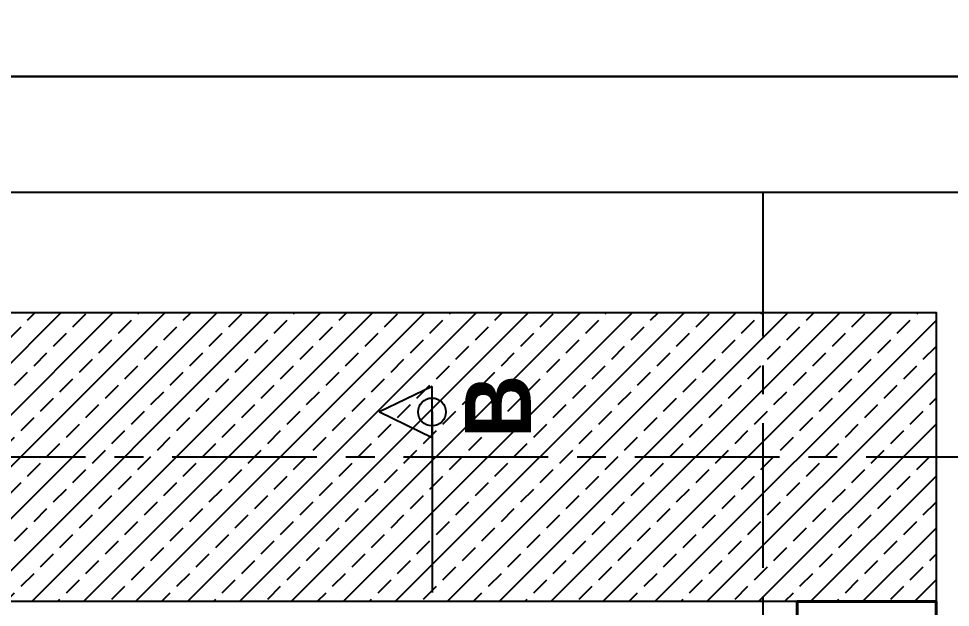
# Model space of a CAD drawing. Header units: millimetres. Extents: x 933584 to 974011, y 4545988 to 4553664.
# Drawn here: x 954609.2 to 954770.3, y 4549763.5 to 4549865.4 of the extents above; entities that cross this region are included whole.
import ezdxf

# ---------------------------------------------------------------- set-up
doc = ezdxf.new("R2010")
doc.units = ezdxf.units.MM
doc.linetypes.add('CENTER', pattern=[2, 1.25, -0.25, 0.25, -0.25])
doc.layers.get('0').update_dxf_attribs({"color": 255})
for name, color, linetype in [('0-CSX-CXS_20', 14, 'CENTER'), ('0-HSL-HTC', 253, 'Continuous'), ('0-HSL-HTC_200', 1, 'Continuous'), ('2-SPS-RCN', 2, 'Continuous')]:
    doc.layers.add(name, color=color, linetype=linetype)
doc.layers.add('2-SPS-IBW', color=5, linetype='Continuous', lineweight=40)
doc.styles.add('Century Gothic_B_3', font='GOTHICB.TTF', dxfattribs={"height": 4})

# ---------------------------------------------------------------- blocks, each defined once
blk = doc.blocks.new('ZVBXCB')
at = {"layer": '0-CSX-CXS_20', "ltscale": 20}
blk.add_line((933780.76, 4549789.55), (932221.52, 4549789.55), dxfattribs=at)
blk.add_lwpolyline([(933137.86, 4549835.4), (933137.86, 4548420.65)], dxfattribs=at)
blk = doc.blocks.new('DBXDB')
at = {"layer": '2-SPS-IBW'}
blk.add_lwpolyline([(940686.16, 4549901.89), (940686.16, 4549515.89), (941173.16, 4549515.89), (941173.16, 4549539.89), (940710.16, 4549539.89), (940710.16, 4549901.89), (940686.16, 4549901.89)], dxfattribs=at)
blk = doc.blocks.new('FDSVBDVBDZVB')
at = {"layer": '0-HSL-HTC_200'}
h = blk.add_hatch(dxfattribs=at)
h.set_pattern_fill('ANSI33', color=256)
h.set_pattern_definition([(45, (935939.6384, 4550274.5564), (-4.490128, 4.490128), []), (45, (935944.1285, 4550274.5564), (-4.490128, 4.490128), [3.175, -1.5875])])
h.paths.add_polyline_path([(940246.16, 4549951.9), (940710.16, 4549951.9), (940710.16, 4549901.89), (940246.16, 4549901.89)])
at = {"layer": '2-SPS-RCN'}
blk.add_lwpolyline([(940246.16, 4549951.9), (940710.16, 4549951.9), (940710.16, 4549901.89), (940246.16, 4549901.89)], close=True, dxfattribs=at)
blk = doc.blocks.new('CXVBXCBXCB')
blk.add_lwpolyline([(936604.05, 4552639.81), (936594.96, 4552635.39), (936604.05, 4552630.96), (936604.05, 4552639.81)])
at = {"linetype": 'CENTER', "ltscale": 25}
blk.add_lwpolyline([(936604.05, 4552635.39), (936604.05, 4551251.6)], dxfattribs=at)
blk.add_circle((936604.05, 4552635.39), 2.41)
at = {"linetype": 'CENTER', "ltscale": 10, "insert": (936609.76, 4553261.17), "char_height": 11.3933, "width": 630.3395, "attachment_point": 3, "rotation": 90, "line_spacing_factor": 0.984502, "style": 'Century Gothic_B_3'}
blk.add_mtext('\\pxql;{\\fFranklin Gothic Book|b1|i0|c162|p34;B}', dxfattribs=at)

msp = doc.modelspace()

# ---------------------------------------------------------------- linework, layer by layer
at = {"color": 0}
for points in [[(953801.5, 4551355.4), (955901.5, 4551355.4), (955901.5, 4549855.4), (953801.5, 4549855.4)], [(953801.5, 4549855.4), (955901.5, 4549855.4), (955901.5, 4548355.4), (953801.5, 4548355.4)], [(953821.5, 4549835.4), (955881.5, 4549835.4), (955881.5, 4548375.4), (953821.5, 4548375.4)]]:
    msp.add_lwpolyline(points, close=True, dxfattribs=at)

# ---------------------------------------------------------------- block references
for name, p in [('ZVBXCB', (21600, 0)), ('FDSVBDVBDZVB', (14057.69, -137.36)), ('CXVBXCBXCB', (18076.62, -2838.04))]:
    msp.add_blockref(name, p)
at = {"layer": '0-HSL-HTC'}
msp.add_blockref('DBXDB', (14057.69, -137.36), dxfattribs=at)

doc.saveas('drawing.dxf')
